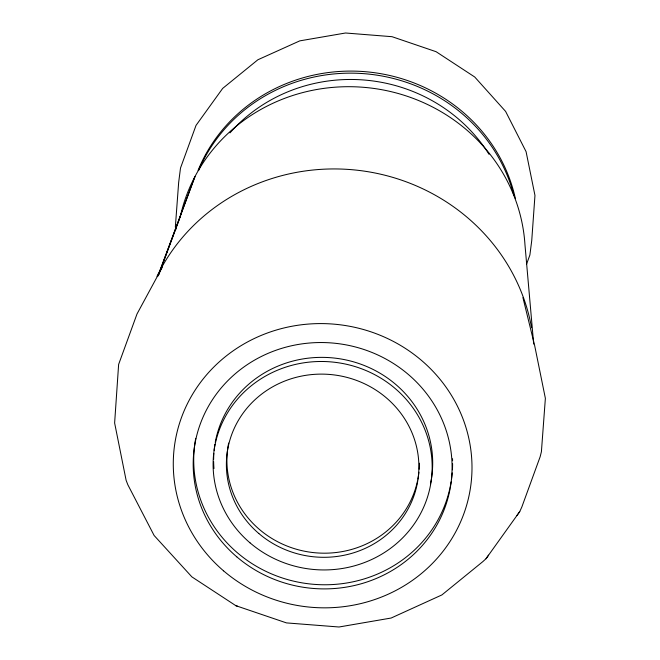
<?xml version="1.0" encoding="UTF-8"?>
<svg xmlns="http://www.w3.org/2000/svg" width="660" height="660" viewBox="0 0 660 660"><rect width="100%" height="100%" fill="white"/><g stroke="black" fill="none" stroke-linecap="round" stroke-linejoin="round"><path stroke-width="0.99" d="M526.507 264.33L529.889 254.999L531.737 240.587L534.963 195.426L526.078 151.651L505.609 111.408L474.73 77.005L436.103 51.703L392.04 36.696L345.543 33L299.78 40.87L257.87 59.771L222.676 88.407L196.02 125.408L180.502 168.044L178.662 182.449L175.362 226.817L175.832 229.606M158.268 275.698L194.939 176.616L159.794 270.847M158.301 275.83L179.718 218.295M516.871 515.641L519.75 511.582L521.804 507.094L540.128 456.811L541.406 451.745L545.374 398.335L534.666 345.592L522.926 297.586M162.368 267.127L136.999 313.987L118.627 364.419L114.625 422.986L126.118 480.298L127.817 484.712L154.118 535.491L191.87 576.873L235.867 605.69L286.465 622.9L339.017 627L391.141 618.032L441.895 594.932L482.831 561.619L486.032 558.707L519.75 511.582M486.032 558.707L488.548 555.159M235.867 605.69L237.559 606.235M533.684 344.05L524.956 244.604A174.413 165.693 7.3 0 0 363.107 87.269A174.413 165.693 7.3 0 0 180.13 217.346M157.014 276.325A197.876 187.976 7.3 0 1 362.447 170.874A197.876 187.976 7.3 0 1 531.581 327.772M213.972 468.542A109.618 104.14 7.3 0 1 213.634 461.521M213.634 459.5A109.618 104.14 7.3 0 1 213.865 453.42M214.12 450.384A109.618 104.14 7.3 0 1 214.912 444.361M215.251 442.373A109.618 104.14 7.3 0 1 343.522 359.444A109.618 104.14 7.3 0 1 430.485 483.763M451.11 481.891A129.55 123.073 7.3 0 1 449.996 487.798M449.782 488.771A129.55 123.073 7.3 0 1 298.303 582.161A129.55 123.073 7.3 0 1 195.739 438.331M452.529 458.749A129.55 123.073 7.3 0 1 452.587 460.754M452.611 463.774A129.55 123.073 7.3 0 1 452.422 469.837M452.215 472.873A129.55 123.073 7.3 0 1 451.555 478.904M417.475 481.074A96.335 91.517 7.3 0 1 304.417 551.199A96.335 91.517 7.3 0 1 228.649 443.083M419.422 463.213A96.335 91.517 7.3 0 1 419.183 469.227M418.91 472.23A96.335 91.517 7.3 0 1 417.871 479.135M198.082 170.362A166.089 157.781 7.3 0 1 366.242 71.775A166.089 157.781 7.3 0 1 515.361 198.503M198.594 170.544A166.089 157.781 7.3 0 1 364.378 73.697A166.089 157.781 7.3 0 1 513.917 195.607M229.985 132.874A159.448 151.47 7.3 0 1 489.019 154.292M236.791 556.85A129.55 123.073 7.3 0 0 449.468 491.914A129.55 123.073 7.3 0 0 281.647 348.381A129.55 123.073 7.3 0 0 236.791 556.85M250 542.825A109.618 104.14 7.3 0 0 429.957 487.88A109.618 104.14 7.3 0 0 287.95 366.432A109.618 104.14 7.3 0 0 250 542.825M223.591 570.867A149.482 142.007 7.3 0 0 468.98 495.94A149.482 142.007 7.3 0 0 275.335 330.33A149.482 142.007 7.3 0 0 223.591 570.867M258.802 533.478A96.335 91.517 7.3 0 0 416.947 485.191A96.335 91.517 7.3 0 0 292.157 378.46A96.335 91.517 7.3 0 0 258.802 533.478"/></g></svg>
